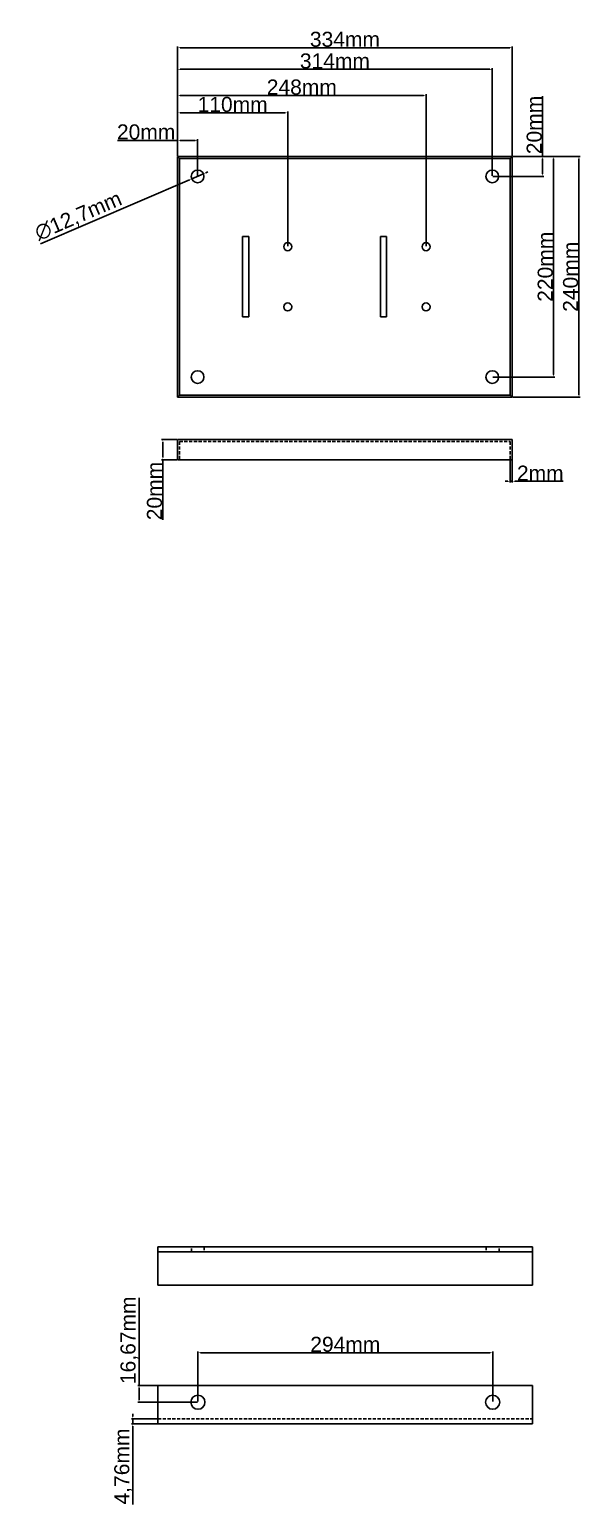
# Model space of a CAD drawing. Header units: centimetres. Extents: x -10816 to 16897, y 31630 to 109107.
# Drawn here: x 15302 to 15852, y 52381 to 53852 of the extents above; entities that cross this region are included whole.
import ezdxf

# ---------------------------------------------------------------- set-up
doc = ezdxf.new("R2010")
doc.units = ezdxf.units.CM
doc.header["$LTSCALE"] = 0.5
doc.linetypes.add('DASHED2', pattern=[9.525, 6.35, -3.175])
doc.styles.get("Standard").update_dxf_attribs({"font": 'arial.ttf'})
doc.dimstyles.new('ISO-25', dxfattribs={"dimtxt": 15, "dimasz": 2.5, "dimexe": 1.25, "dimexo": 0.625, "dimtad": 1, "dimtxsty": 'Standard', "dimcen": 2.5, "dimclrd": 1, "dimclre": 1, "dimadec": 0, "dimazin": 0, "dimtfac": 1, "dimtmove": 0, "dimatfit": 3, "dimfxl": 1, "dimarcsym": 0})

# ---------------------------------------------------------------- blocks, each defined once
blk = doc.blocks.new('*D187')
at = {"color": 1, "lineweight": -2, "transparency": 16777216}
for p, q in [((15450.1, 53725.9), (15450.1, 53834.9)), ((15452.6, 53833.6), (15781.6, 53833.6)), ((15784.1, 53725.9), (15784.1, 53834.9))]:
    blk.add_line(p, q, dxfattribs=at)
at = {"color": 1, "transparency": 16777216}
for points in [[(15452.6, 53834), (15452.6, 53833.2), (15450.1, 53833.6)], [(15781.6, 53834), (15781.6, 53833.2), (15784.1, 53833.6)]]:
    blk.add_solid(points, dxfattribs=at)
at = {"layer": 'Defpoints', "color": 0, "transparency": 16777216}
for p in [(15784.1, 53833.6), (15450.1, 53725.3), (15784.1, 53725.3)]:
    blk.add_point(p, dxfattribs=at)
at = {"color": 0, "transparency": 16777216, "insert": (15617.1, 53841.9), "char_height": 15, "attachment_point": 5}
blk.add_mtext('334mm', dxfattribs=at)
blk = doc.blocks.new('*D188')
at = {"color": 1, "lineweight": -2, "transparency": 16777216}
for p, q in [((15450.1, 53741.3), (15390.1, 53741.3)), ((15450.1, 53725.9), (15450.1, 53742.5)), ((15467.6, 53741.3), (15452.6, 53741.3)), ((15470.1, 53705.9), (15470.1, 53742.5))]:
    blk.add_line(p, q, dxfattribs=at)
at = {"color": 1, "transparency": 16777216}
for points in [[(15452.6, 53741.7), (15452.6, 53740.9), (15450.1, 53741.3)], [(15467.6, 53741.7), (15467.6, 53740.9), (15470.1, 53741.3)]]:
    blk.add_solid(points, dxfattribs=at)
at = {"layer": 'Defpoints', "color": 0, "transparency": 16777216}
for p in [(15450.1, 53741.3), (15450.1, 53725.3), (15470.1, 53705.3)]:
    blk.add_point(p, dxfattribs=at)
at = {"color": 0, "transparency": 16777216, "insert": (15418.8, 53749.6), "char_height": 15, "attachment_point": 5}
blk.add_mtext('20mm', dxfattribs=at)
blk = doc.blocks.new('*D189')
at = {"color": 1, "lineweight": -2, "transparency": 16777216}
for p, q in [((15450.1, 53725.9), (15450.1, 53813.3)), ((15761.6, 53812.1), (15452.6, 53812.1)), ((15764.1, 53705.9), (15764.1, 53813.3))]:
    blk.add_line(p, q, dxfattribs=at)
at = {"color": 1, "transparency": 16777216}
for points in [[(15452.6, 53812.5), (15452.6, 53811.6), (15450.1, 53812.1)], [(15761.6, 53812.5), (15761.6, 53811.6), (15764.1, 53812.1)]]:
    blk.add_solid(points, dxfattribs=at)
at = {"layer": 'Defpoints', "color": 0, "transparency": 16777216}
for p in [(15450.1, 53812.1), (15450.1, 53725.3), (15764.1, 53705.3)]:
    blk.add_point(p, dxfattribs=at)
at = {"color": 0, "transparency": 16777216, "insert": (15607.1, 53820.3), "char_height": 15, "attachment_point": 5}
blk.add_mtext('314mm', dxfattribs=at)
blk = doc.blocks.new('*D190')
at = {"color": 1, "lineweight": -2, "transparency": 16777216}
for p, q in [((15814.3, 53725.3), (15814.3, 53785.3)), ((15784.7, 53725.3), (15815.5, 53725.3)), ((15814.3, 53707.8), (15814.3, 53722.8)), ((15764.7, 53705.3), (15815.5, 53705.3))]:
    blk.add_line(p, q, dxfattribs=at)
at = {"color": 1, "transparency": 16777216}
for points in [[(15813.9, 53722.8), (15814.7, 53722.8), (15814.3, 53725.3)], [(15813.9, 53707.8), (15814.7, 53707.8), (15814.3, 53705.3)]]:
    blk.add_solid(points, dxfattribs=at)
at = {"layer": 'Defpoints', "color": 0, "transparency": 16777216}
for p in [(15784.1, 53725.3), (15814.3, 53725.3), (15764.1, 53705.3)]:
    blk.add_point(p, dxfattribs=at)
at = {"color": 0, "transparency": 16777216, "insert": (15806, 53756.6), "char_height": 15, "attachment_point": 5, "rotation": 90}
blk.add_mtext('20mm', dxfattribs=at)
blk = doc.blocks.new('*D191')
at = {"color": 1, "lineweight": -2, "transparency": 16777216}
for p, q in [((15784.7, 53725.3), (15826.5, 53725.3)), ((15825.2, 53507.8), (15825.2, 53722.8)), ((15764.7, 53505.3), (15826.5, 53505.3))]:
    blk.add_line(p, q, dxfattribs=at)
at = {"color": 1, "transparency": 16777216}
for points in [[(15824.8, 53722.8), (15825.7, 53722.8), (15825.2, 53725.3)], [(15824.8, 53507.8), (15825.7, 53507.8), (15825.2, 53505.3)]]:
    blk.add_solid(points, dxfattribs=at)
at = {"layer": 'Defpoints', "color": 0, "transparency": 16777216}
for p in [(15784.1, 53725.3), (15825.2, 53725.3), (15764.1, 53505.3)]:
    blk.add_point(p, dxfattribs=at)
at = {"color": 0, "transparency": 16777216, "insert": (15817, 53615.3), "char_height": 15, "attachment_point": 5, "rotation": 90}
blk.add_mtext('220mm', dxfattribs=at)
blk = doc.blocks.new('*D192')
at = {"color": 1, "lineweight": -2, "transparency": 16777216}
for p, q in [((15784.7, 53725.3), (15851.8, 53725.3)), ((15850.6, 53487.8), (15850.6, 53722.8)), ((15784.7, 53485.3), (15851.8, 53485.3))]:
    blk.add_line(p, q, dxfattribs=at)
at = {"color": 1, "transparency": 16777216}
for points in [[(15850.2, 53722.8), (15851, 53722.8), (15850.6, 53725.3)], [(15850.2, 53487.8), (15851, 53487.8), (15850.6, 53485.3)]]:
    blk.add_solid(points, dxfattribs=at)
at = {"layer": 'Defpoints', "color": 0, "transparency": 16777216}
for p in [(15784.1, 53725.3), (15850.6, 53725.3), (15784.1, 53485.3)]:
    blk.add_point(p, dxfattribs=at)
at = {"color": 0, "transparency": 16777216, "insert": (15842.3, 53605.3), "char_height": 15, "attachment_point": 5, "rotation": 90}
blk.add_mtext('240mm', dxfattribs=at)
blk = doc.blocks.new('*D193')
at = {"color": 1, "lineweight": -2, "transparency": 16777216}
for p, q in [((15475.9, 53707.8), (15464.3, 53702.8)), ((15478.2, 53708.8), (15480.5, 53709.8)), ((15313.5, 53638.1), (15462, 53701.8))]:
    blk.add_line(p, q, dxfattribs=at)
at = {"color": 1, "transparency": 16777216}
for points in [[(15478.1, 53709.2), (15478.4, 53708.4), (15475.9, 53707.8)], [(15461.8, 53702.2), (15462.1, 53701.4), (15464.3, 53702.8)]]:
    blk.add_solid(points, dxfattribs=at)
at = {"layer": 'Defpoints', "color": 0, "transparency": 16777216}
for p in [(15475.9, 53707.8), (15464.3, 53702.8)]:
    blk.add_point(p, dxfattribs=at)
at = {"color": 0, "transparency": 16777216, "insert": (15351.4, 53665.2), "char_height": 15, "attachment_point": 5, "rotation": 23.2191}
blk.add_mtext('∅12,7mm', dxfattribs=at)
blk = doc.blocks.new('*D194')
at = {"color": 1, "lineweight": -2, "transparency": 16777216}
for p, q in [((15449.5, 53443), (15434.2, 53443)), ((15435.5, 53440.5), (15435.5, 53425.5)), ((15449.5, 53423), (15434.2, 53423)), ((15435.5, 53423), (15435.5, 53363))]:
    blk.add_line(p, q, dxfattribs=at)
at = {"color": 1, "transparency": 16777216}
for points in [[(15435.1, 53440.5), (15435.9, 53440.5), (15435.5, 53443)], [(15435.1, 53425.5), (15435.9, 53425.5), (15435.5, 53423)]]:
    blk.add_solid(points, dxfattribs=at)
at = {"layer": 'Defpoints', "color": 0, "transparency": 16777216}
for p in [(15450.1, 53443), (15435.5, 53423), (15450.1, 53423)]:
    blk.add_point(p, dxfattribs=at)
at = {"color": 0, "transparency": 16777216, "insert": (15427.2, 53391.8), "char_height": 15, "attachment_point": 5, "rotation": 90}
blk.add_mtext('20mm', dxfattribs=at)
blk = doc.blocks.new('*D195')
at = {"color": 1, "lineweight": -2, "transparency": 16777216}
for p, q in [((15782.1, 53422.4), (15782.1, 53400.2)), ((15784.1, 53422.4), (15784.1, 53400.2)), ((15779.6, 53401.5), (15777.1, 53401.5)), ((15782.1, 53401.5), (15784.1, 53401.5)), ((15786.6, 53401.5), (15834.9, 53401.5))]:
    blk.add_line(p, q, dxfattribs=at)
at = {"color": 1, "transparency": 16777216}
for points in [[(15779.6, 53401.9), (15779.6, 53401.1), (15782.1, 53401.5)], [(15786.6, 53401.9), (15786.6, 53401.1), (15784.1, 53401.5)]]:
    blk.add_solid(points, dxfattribs=at)
at = {"layer": 'Defpoints', "color": 0, "transparency": 16777216}
for p in [(15782.1, 53423), (15784.1, 53423), (15784.1, 53401.5)]:
    blk.add_point(p, dxfattribs=at)
at = {"color": 0, "transparency": 16777216, "insert": (15812, 53409.6), "char_height": 15, "attachment_point": 5}
blk.add_mtext('2mm', dxfattribs=at)
blk = doc.blocks.new('*D197')
at = {"color": 1, "lineweight": -2, "transparency": 16777216}
for p, q in [((15470.5, 52484.3), (15470.5, 52534.3)), ((15473, 52533), (15762, 52533)), ((15764.5, 52484.3), (15764.5, 52534.3))]:
    blk.add_line(p, q, dxfattribs=at)
at = {"color": 1, "transparency": 16777216}
for points in [[(15473, 52533.5), (15473, 52532.6), (15470.5, 52533)], [(15762, 52533.5), (15762, 52532.6), (15764.5, 52533)]]:
    blk.add_solid(points, dxfattribs=at)
at = {"layer": 'Defpoints', "color": 0, "transparency": 16777216}
for p in [(15764.5, 52533), (15470.5, 52483.7), (15764.5, 52483.7)]:
    blk.add_point(p, dxfattribs=at)
at = {"color": 0, "transparency": 16777216, "insert": (15617.5, 52541.3), "char_height": 15, "attachment_point": 5}
blk.add_mtext('294mm', dxfattribs=at)
blk = doc.blocks.new('*D204')
at = {"color": 1, "lineweight": -2, "transparency": 16777216}
for p, q in [((15405.5, 52469.5), (15405.5, 52472)), ((15430, 52467), (15404.3, 52467)), ((15430, 52462.3), (15404.3, 52462.3)), ((15405.5, 52467), (15405.5, 52462.3)), ((15405.5, 52459.8), (15405.5, 52381.9))]:
    blk.add_line(p, q, dxfattribs=at)
at = {"color": 1, "transparency": 16777216}
for points in [[(15405.1, 52469.5), (15405.9, 52469.5), (15405.5, 52467)], [(15405.1, 52459.8), (15405.9, 52459.8), (15405.5, 52462.3)]]:
    blk.add_solid(points, dxfattribs=at)
at = {"layer": 'Defpoints', "color": 0, "transparency": 16777216}
for p in [(15405.5, 52462.3), (15430.6, 52467), (15430.6, 52462.3)]:
    blk.add_point(p, dxfattribs=at)
at = {"color": 0, "transparency": 16777216, "insert": (15395.9, 52419.6), "char_height": 15, "attachment_point": 5, "rotation": 90}
blk.add_mtext('4,76mm', dxfattribs=at)
blk = doc.blocks.new('*D205')
at = {"color": 1, "lineweight": -2, "transparency": 16777216}
for p, q in [((15411.7, 52500.4), (15411.7, 52587.8)), ((15430, 52500.4), (15410.5, 52500.4)), ((15411.7, 52486.2), (15411.7, 52497.9)), ((15469.9, 52483.7), (15410.5, 52483.7))]:
    blk.add_line(p, q, dxfattribs=at)
at = {"color": 1, "transparency": 16777216}
for points in [[(15411.3, 52497.9), (15412.1, 52497.9), (15411.7, 52500.4)], [(15411.3, 52486.2), (15412.1, 52486.2), (15411.7, 52483.7)]]:
    blk.add_solid(points, dxfattribs=at)
at = {"layer": 'Defpoints', "color": 0, "transparency": 16777216}
for p in [(15411.7, 52500.4), (15430.6, 52500.4), (15470.5, 52483.7)]:
    blk.add_point(p, dxfattribs=at)
at = {"color": 0, "transparency": 16777216, "insert": (15402.1, 52545.4), "char_height": 15, "attachment_point": 5, "rotation": 90}
blk.add_mtext('16,67mm', dxfattribs=at)
blk = doc.blocks.new('*D360')
at = {"color": 1, "lineweight": -2, "transparency": 16777216}
for p, q in [((15450.1, 53725.9), (15450.1, 53769.9)), ((15452.6, 53768.7), (15557.6, 53768.7)), ((15560.1, 53635.9), (15560.1, 53769.9))]:
    blk.add_line(p, q, dxfattribs=at)
at = {"color": 1, "transparency": 16777216}
for points in [[(15452.6, 53769.1), (15452.6, 53768.3), (15450.1, 53768.7)], [(15557.6, 53769.1), (15557.6, 53768.3), (15560.1, 53768.7)]]:
    blk.add_solid(points, dxfattribs=at)
at = {"layer": 'Defpoints', "color": 0, "transparency": 16777216}
for p in [(15560.1, 53768.7), (15450.1, 53725.3), (15560.1, 53635.3)]:
    blk.add_point(p, dxfattribs=at)
at = {"color": 0, "transparency": 16777216, "insert": (15505.1, 53777), "char_height": 15, "attachment_point": 5}
blk.add_mtext('110mm', dxfattribs=at)
blk = doc.blocks.new('*D362')
at = {"color": 1, "lineweight": -2, "transparency": 16777216}
for p, q in [((15450.1, 53725.9), (15450.1, 53787.3)), ((15695.6, 53786), (15452.6, 53786)), ((15698.1, 53635.9), (15698.1, 53787.3))]:
    blk.add_line(p, q, dxfattribs=at)
at = {"color": 1, "transparency": 16777216}
for points in [[(15452.6, 53786.5), (15452.6, 53785.6), (15450.1, 53786)], [(15695.6, 53786.5), (15695.6, 53785.6), (15698.1, 53786)]]:
    blk.add_solid(points, dxfattribs=at)
at = {"layer": 'Defpoints', "color": 0, "transparency": 16777216}
for p in [(15450.1, 53786), (15450.1, 53725.3), (15698.1, 53635.3)]:
    blk.add_point(p, dxfattribs=at)
at = {"color": 0, "transparency": 16777216, "insert": (15574.1, 53794.3), "char_height": 15, "attachment_point": 5}
blk.add_mtext('248mm', dxfattribs=at)

msp = doc.modelspace()

# ---------------------------------------------------------------- linework, layer by layer
for p, q in [((15450.089, 53485.317), (15450.089, 53725.317)), ((15450.089, 53725.317), (15784.089, 53725.317)), ((15450.089, 53725.317), (15452.089, 53725.317)), ((15450.089, 53725.317), (15452.089, 53723.317)), ((15452.089, 53723.317), (15452.089, 53487.317)), ((15782.089, 53723.317), (15452.089, 53723.317)), ((15782.089, 53723.317), (15784.089, 53725.317)), ((15782.089, 53487.317), (15782.089, 53723.317)), ((15784.089, 53725.317), (15784.089, 53485.317)), ((15521.089, 53645.317), (15515.089, 53645.317)), ((15515.089, 53645.317), (15515.089, 53605.317)), ((15521.089, 53565.317), (15521.089, 53645.317)), ((15658.489, 53645.317), (15652.489, 53645.317)), ((15652.489, 53645.317), (15652.489, 53605.317)), ((15658.489, 53565.317), (15658.489, 53645.317)), ((15515.089, 53605.317), (15515.089, 53565.317)), ((15652.489, 53605.317), (15652.489, 53565.317)), ((15515.089, 53565.317), (15521.089, 53565.317)), ((15652.489, 53565.317), (15658.489, 53565.317)), ((15450.089, 53485.317), (15450.089, 53505.317)), ((15450.089, 53485.317), (15452.089, 53487.317)), ((15450.089, 53485.317), (15784.089, 53485.317)), ((15452.089, 53487.317), (15782.089, 53487.317)), ((15782.089, 53487.317), (15784.089, 53485.317)), ((15450.089, 53443.034), (15784.089, 53443.034)), ((15450.089, 53423.034), (15450.089, 53443.034)), ((15450.089, 53443.034), (15450.089, 53441.034)), ((15784.089, 53443.034), (15784.089, 53423.034)), ((15784.089, 53423.034), (15450.089, 53423.034)), ((15430.597, 52600.375), (15430.597, 52638.475)), ((15430.597, 52638.475), (15430.597, 52633.715)), ((15430.597, 52638.475), (15804.397, 52638.475)), ((15430.597, 52633.715), (15804.397, 52633.715)), ((15464.147, 52638.475), (15476.847, 52638.475)), ((15476.847, 52638.475), (15470.497, 52638.475)), ((15804.397, 52638.475), (15804.397, 52600.375)), ((15430.597, 52600.375), (15804.397, 52600.375)), ((15430.597, 52500.375), (15804.397, 52500.375)), ((15430.597, 52500.375), (15804.397, 52500.375)), ((15430.597, 52467.035), (15430.597, 52500.375)), ((15804.397, 52462.275), (15804.397, 52500.375)), ((15430.597, 52462.275), (15430.597, 52467.035)), ((15430.597, 52462.275), (15804.397, 52462.275))]:
    msp.add_line(p, q)
at = {"linetype": 'DASHED2'}
for p, q in [((15452.089, 53441.034), (15782.089, 53441.034)), ((15452.089, 53441.034), (15452.089, 53423.034)), ((15782.089, 53441.034), (15782.089, 53423.034)), ((15464.147, 52633.715), (15464.147, 52638.475)), ((15476.847, 52638.475), (15476.847, 52633.715)), ((15758.147, 52638.475), (15758.147, 52633.715)), ((15770.847, 52633.715), (15770.847, 52638.475)), ((15430.597, 52467.035), (15804.397, 52467.035))]:
    msp.add_line(p, q, dxfattribs=at)
for centre, radius in [((15470.089, 53705.317), 6.35), ((15764.089, 53705.317), 6.35), ((15698.089, 53635.317), 4), ((15698.089, 53575.317), 4), ((15470.089, 53505.317), 6.35), ((15764.089, 53505.317), 6.35), ((15470.497, 52483.705), 7), ((15764.497, 52483.705), 7)]:
    msp.add_circle(centre, radius)
at = {"color": 30, "true_color": 0xf26722}
for centre in [(15560.089, 53635.317), (15560.089, 53575.317)]:
    msp.add_circle(centre, 4, dxfattribs=at)

# ---------------------------------------------------------------- dimensions: what is measured, and where the dimension line sits
for base, p1, p2, picture, middle in [((15784.089, 53833.607), (15450.089, 53725.317), (15784.089, 53725.317), '*D187', (15617.089, 53833.607)), ((15450.089, 53812.06), (15764.089, 53705.317), (15450.089, 53725.317), '*D189', (15607.089, 53812.06))]:
    dim = msp.add_linear_dim(base=base, p1=p1, p2=p2, dimstyle='ISO-25', override={"dimpost": 'mm'})
    dim.commit()
    dim.dimension.update_dxf_attribs({"geometry": picture, "text_midpoint": middle, "dimtype": 160})
for base, p1, p2, picture, middle in [((15450.089, 53786.039), (15698.089, 53635.317), (15450.089, 53725.317), '*D362', (15574.089, 53794.322)), ((15560.089, 53768.682), (15450.089, 53725.317), (15560.089, 53635.317), '*D360', (15505.089, 53776.965)), ((15450.089, 53741.276), (15470.089, 53705.317), (15450.089, 53725.317), '*D188', (15418.837, 53749.56)), ((15784.089, 53401.479), (15782.089, 53423.034), (15784.089, 53423.034), '*D195', (15812.015, 53409.635)), ((15764.497, 52533.035), (15470.497, 52483.705), (15764.497, 52483.705), '*D197', (15617.497, 52541.318))]:
    dim = msp.add_linear_dim(base=base, p1=p1, p2=p2, dimstyle='ISO-25', override={"dimpost": 'mm'})
    dim.commit()
    dim.dimension.update_dxf_attribs({"geometry": picture, "text_midpoint": middle})
for base, p1, p2, picture, middle in [((15814.285, 53725.317), (15764.089, 53705.317), (15784.089, 53725.317), '*D190', (15806.002, 53756.57)), ((15825.237, 53725.317), (15764.089, 53505.317), (15784.089, 53725.317), '*D191', (15816.954, 53615.317)), ((15850.572, 53725.317), (15784.089, 53485.317), (15784.089, 53725.317), '*D192', (15842.289, 53605.317)), ((15435.471, 53423.034), (15450.089, 53443.034), (15450.089, 53423.034), '*D194', (15427.187, 53391.781)), ((15411.724, 52500.375), (15470.497, 52483.705), (15430.597, 52500.375), '*D205', (15402.085, 52545.359)), ((15405.502, 52462.275), (15430.597, 52467.035), (15430.597, 52462.275), '*D204', (15395.862, 52419.61))]:
    dim = msp.add_linear_dim(base=base, p1=p1, p2=p2, angle=90, dimstyle='ISO-25', override={"dimpost": 'mm'})
    dim.commit()
    dim.dimension.update_dxf_attribs({"geometry": picture, "text_midpoint": middle})
dim = msp.add_diameter_dim_2p(p1=(15475.925, 53707.821), p2=(15464.254, 53702.814), dimstyle='ISO-25', override={"dimpost": 'mm'})
dim.commit()
dim.dimension.update_dxf_attribs({"geometry": '*D193', "text_midpoint": (15355.3, 53656.073), "dimtype": 163})

doc.saveas('drawing.dxf')
